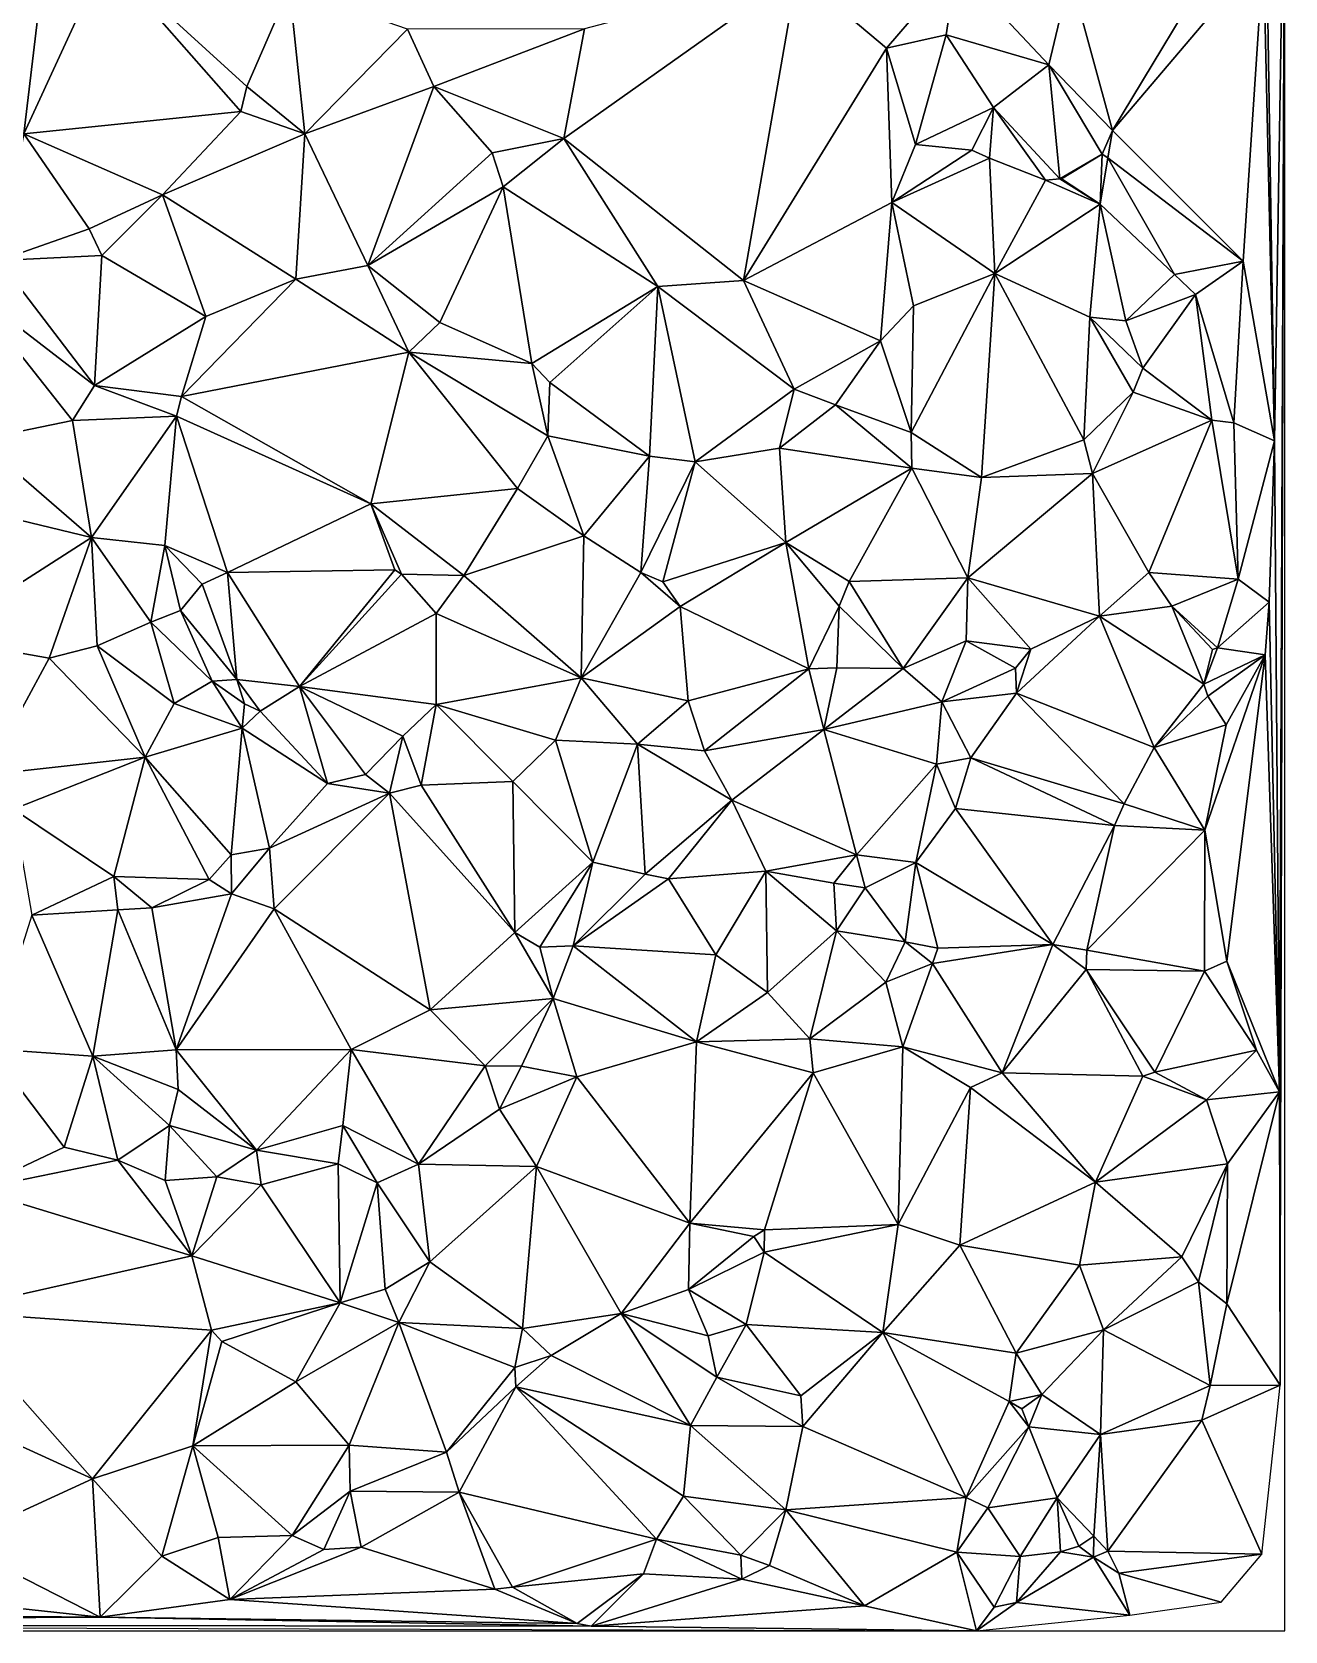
# Model space of a CAD drawing. Header units: metres. Extents: x -15 to 15.3, y -15 to 15.
# Drawn here: x 5.05 to 15, y -15 to -2.3 of the extents above; entities that cross this region are included whole.
import ezdxf

# ---------------------------------------------------------------- set-up
doc = ezdxf.new("R2010")
doc.units = ezdxf.units.M
doc.layers.add('STREET_MESH', color=7, linetype='Continuous')
doc.layers.add('WATER_LINE', color=5, linetype='Continuous')

msp = doc.modelspace()

# ---------------------------------------------------------------- linework, layer by layer
at = {"layer": 'STREET_MESH'}
for points in [[(14.852, -1.521), (14.915, -5.547), (14.998, -0.461)], [(14.915, -5.547), (14.955, -10.716), (14.998, -0.461)], [(14.955, -10.716), (14.96, -13.048), (14.998, -0.461)], [(14.852, -1.521), (14.828, -1.67), (14.915, -5.547)], [(14.505, -1.629), (13.291, -1.849), (13.629, -3.084)], [(14.828, -1.67), (14.505, -1.629), (13.629, -3.084)], [(5.155, -1.663), (4.221, -1.747), (4.506, -2.613)], [(4.982, -3.108), (5.155, -1.663), (4.506, -2.613)], [(5.155, -1.663), (4.982, -3.108), (5.629, -1.705)], [(4.982, -3.108), (6.706, -2.933), (5.629, -1.705)], [(5.629, -1.705), (6.753, -2.734), (7.093, -1.953)], [(5.629, -1.705), (6.706, -2.933), (6.753, -2.734)], [(14.828, -1.67), (13.629, -3.084), (14.665, -4.121)], [(14.828, -1.67), (14.665, -4.121), (14.915, -5.547)], [(9.27, -3.145), (11.123, -1.83), (9.436, -2.274)], [(9.27, -3.145), (10.697, -4.274), (11.123, -1.83)], [(10.697, -4.274), (11.834, -2.43), (11.123, -1.83)], [(11.834, -2.43), (12.388, -1.78), (11.123, -1.83)], [(12.388, -1.78), (11.834, -2.43), (12.307, -2.323)], [(13.123, -2.562), (12.388, -1.78), (12.307, -2.323)], [(12.388, -1.78), (13.123, -2.562), (13.291, -1.849)], [(13.291, -1.849), (13.123, -2.562), (13.629, -3.084)], [(6.753, -2.734), (7.215, -3.11), (7.093, -1.953)], [(7.215, -3.11), (8.029, -2.278), (7.093, -1.953)], [(8.238, -2.734), (8.029, -2.278), (7.215, -3.11)], [(8.029, -2.278), (8.238, -2.734), (9.436, -2.274)], [(8.238, -2.734), (9.27, -3.145), (9.436, -2.274)], [(11.834, -2.43), (12.064, -3.195), (12.307, -2.323)], [(12.064, -3.195), (12.684, -2.901), (12.307, -2.323)], [(12.684, -2.901), (13.123, -2.562), (12.307, -2.323)], [(11.875, -3.655), (11.834, -2.43), (10.697, -4.274)], [(12.064, -3.195), (11.834, -2.43), (11.875, -3.655)], [(12.684, -2.901), (13.21, -3.466), (13.123, -2.562)], [(13.123, -2.562), (13.546, -3.271), (13.629, -3.084)], [(13.21, -3.466), (13.546, -3.271), (13.123, -2.562)], [(6.753, -2.734), (6.706, -2.933), (7.215, -3.11)], [(7.714, -4.156), (8.238, -2.734), (7.215, -3.11)], [(8.701, -3.26), (8.238, -2.734), (7.714, -4.156)], [(8.238, -2.734), (8.701, -3.26), (9.27, -3.145)], [(12.684, -2.901), (12.064, -3.195), (12.511, -3.238)], [(12.652, -3.303), (12.684, -2.901), (12.511, -3.238)], [(12.684, -2.901), (12.652, -3.303), (13.096, -3.477)], [(13.21, -3.466), (12.684, -2.901), (13.096, -3.477)], [(6.706, -2.933), (4.982, -3.108), (6.084, -3.593)], [(7.215, -3.11), (6.706, -2.933), (6.084, -3.593)], [(4.982, -3.108), (4.785, -4.114), (5.501, -3.864)], [(4.982, -3.108), (5.501, -3.864), (6.084, -3.593)], [(7.143, -4.263), (7.215, -3.11), (6.084, -3.593)], [(7.143, -4.263), (7.714, -4.156), (7.215, -3.11)], [(8.701, -3.26), (8.789, -3.529), (9.27, -3.145)], [(8.789, -3.529), (10.018, -4.321), (9.27, -3.145)], [(10.018, -4.321), (10.697, -4.274), (9.27, -3.145)], [(13.546, -3.271), (13.592, -3.299), (13.629, -3.084)], [(13.629, -3.084), (13.592, -3.299), (14.665, -4.121)], [(8.789, -3.529), (8.701, -3.26), (7.714, -4.156)], [(12.064, -3.195), (11.875, -3.655), (12.511, -3.238)], [(11.875, -3.655), (12.652, -3.303), (12.511, -3.238)], [(13.21, -3.466), (13.223, -3.467), (13.546, -3.271)], [(13.546, -3.271), (13.223, -3.467), (13.531, -3.668)], [(13.592, -3.299), (13.546, -3.271), (13.531, -3.668)], [(14.121, -4.226), (13.592, -3.299), (13.531, -3.668)], [(13.592, -3.299), (14.121, -4.226), (14.665, -4.121)], [(12.652, -3.303), (11.875, -3.655), (12.694, -4.219)], [(12.652, -3.303), (12.694, -4.219), (13.096, -3.477)], [(8.789, -3.529), (7.714, -4.156), (8.286, -4.607)], [(9.016, -4.934), (8.789, -3.529), (8.286, -4.607)], [(10.018, -4.321), (8.789, -3.529), (9.016, -4.934)], [(13.096, -3.477), (12.694, -4.219), (13.531, -3.668)], [(13.21, -3.466), (13.096, -3.477), (13.531, -3.668)], [(13.223, -3.467), (13.21, -3.466), (13.531, -3.668)], [(5.501, -3.864), (5.603, -4.075), (6.084, -3.593)], [(6.084, -3.593), (5.603, -4.075), (6.428, -4.56)], [(7.143, -4.263), (6.084, -3.593), (6.428, -4.56)], [(11.787, -4.753), (11.875, -3.655), (10.697, -4.274)], [(12.048, -4.475), (11.875, -3.655), (11.787, -4.753)], [(11.875, -3.655), (12.048, -4.475), (12.694, -4.219)], [(12.694, -4.219), (13.448, -4.565), (13.531, -3.668)], [(13.448, -4.565), (13.734, -4.593), (13.531, -3.668)], [(13.734, -4.593), (14.121, -4.226), (13.531, -3.668)], [(5.501, -3.864), (4.785, -4.114), (5.603, -4.075)], [(5.545, -5.107), (4.785, -4.114), (4.534, -4.331)], [(4.785, -4.114), (5.545, -5.107), (5.603, -4.075)], [(5.603, -4.075), (5.545, -5.107), (6.428, -4.56)], [(7.714, -4.156), (7.143, -4.263), (8.04, -4.844)], [(7.714, -4.156), (8.04, -4.844), (8.286, -4.607)], [(14.121, -4.226), (14.286, -4.384), (14.665, -4.121)], [(14.286, -4.384), (14.592, -5.403), (14.665, -4.121)], [(14.665, -4.121), (14.592, -5.403), (14.915, -5.547)], [(6.235, -5.194), (7.143, -4.263), (6.428, -4.56)], [(7.143, -4.263), (6.235, -5.194), (8.04, -4.844)], [(10.018, -4.321), (11.1, -5.136), (10.697, -4.274)], [(11.1, -5.136), (11.787, -4.753), (10.697, -4.274)], [(12.589, -5.839), (12.694, -4.219), (12.028, -5.48)], [(12.694, -4.219), (12.048, -4.475), (12.028, -5.48)], [(12.694, -4.219), (12.589, -5.839), (13.401, -5.539)], [(13.448, -4.565), (12.694, -4.219), (13.401, -5.539)], [(13.734, -4.593), (14.286, -4.384), (14.121, -4.226)], [(4.534, -4.331), (4.622, -5.54), (5.369, -5.385)], [(5.545, -5.107), (4.534, -4.331), (5.369, -5.385)], [(10.018, -4.321), (9.016, -4.934), (9.161, -5.085)], [(9.95, -5.669), (10.018, -4.321), (9.161, -5.085)], [(10.018, -4.321), (9.95, -5.669), (10.313, -5.714)], [(11.1, -5.136), (10.018, -4.321), (10.313, -5.714)], [(14.286, -4.384), (13.734, -4.593), (13.87, -4.969)], [(14.286, -4.384), (13.87, -4.969), (14.417, -5.382)], [(14.592, -5.403), (14.286, -4.384), (14.417, -5.382)], [(5.545, -5.107), (6.235, -5.194), (6.428, -4.56)], [(12.048, -4.475), (11.787, -4.753), (12.028, -5.48)], [(13.792, -5.161), (13.448, -4.565), (13.401, -5.539)], [(13.448, -4.565), (13.792, -5.161), (13.87, -4.969)], [(13.734, -4.593), (13.448, -4.565), (13.87, -4.969)], [(8.04, -4.844), (9.016, -4.934), (8.286, -4.607)], [(11.1, -5.136), (11.429, -5.261), (11.787, -4.753)], [(11.787, -4.753), (11.429, -5.261), (12.028, -5.48)], [(8.04, -4.844), (6.235, -5.194), (7.739, -6.048)], [(8.903, -5.926), (8.04, -4.844), (7.739, -6.048)], [(9.144, -5.507), (9.016, -4.934), (8.04, -4.844)], [(8.903, -5.926), (9.144, -5.507), (8.04, -4.844)], [(9.016, -4.934), (9.144, -5.507), (9.161, -5.085)], [(13.87, -4.969), (13.792, -5.161), (14.417, -5.382)], [(5.545, -5.107), (5.369, -5.385), (6.196, -5.352)], [(6.235, -5.194), (5.545, -5.107), (6.196, -5.352)], [(6.235, -5.194), (6.196, -5.352), (7.739, -6.048)], [(9.144, -5.507), (9.95, -5.669), (9.161, -5.085)], [(10.984, -5.606), (11.1, -5.136), (10.313, -5.714)], [(11.1, -5.136), (10.984, -5.606), (11.429, -5.261)], [(13.469, -5.806), (13.792, -5.161), (13.401, -5.539)], [(13.792, -5.161), (13.469, -5.806), (14.417, -5.382)], [(11.429, -5.261), (10.984, -5.606), (12.034, -5.764)], [(11.429, -5.261), (12.034, -5.764), (12.028, -5.48)], [(5.369, -5.385), (4.622, -5.54), (5.519, -6.315)], [(6.196, -5.352), (5.369, -5.385), (5.519, -6.315)], [(6.102, -6.379), (6.196, -5.352), (5.519, -6.315)], [(6.102, -6.379), (6.599, -6.593), (6.196, -5.352)], [(6.196, -5.352), (6.599, -6.593), (7.739, -6.048)], [(13.469, -5.806), (13.917, -6.592), (14.417, -5.382)], [(14.417, -5.382), (13.917, -6.592), (14.626, -6.646)], [(14.592, -5.403), (14.417, -5.382), (14.626, -6.646)], [(14.592, -5.403), (14.626, -6.646), (14.915, -5.547)], [(4.622, -5.54), (4.214, -6.001), (5.519, -6.315)], [(8.903, -5.926), (9.431, -6.302), (9.144, -5.507)], [(9.431, -6.302), (9.95, -5.669), (9.144, -5.507)], [(12.034, -5.764), (12.589, -5.839), (12.028, -5.48)], [(12.589, -5.839), (13.469, -5.806), (13.401, -5.539)], [(14.626, -6.646), (14.872, -6.828), (14.915, -5.547)], [(14.915, -5.547), (14.872, -6.828), (14.955, -10.716)], [(9.95, -5.669), (9.431, -6.302), (9.883, -6.592)], [(10.313, -5.714), (9.95, -5.669), (9.883, -6.592)], [(10.056, -6.668), (10.313, -5.714), (9.883, -6.592)], [(10.313, -5.714), (10.056, -6.668), (11.033, -6.354)], [(10.984, -5.606), (10.313, -5.714), (11.033, -6.354)], [(12.034, -5.764), (10.984, -5.606), (11.033, -6.354)], [(11.536, -6.664), (12.034, -5.764), (11.033, -6.354)], [(12.034, -5.764), (11.536, -6.664), (12.478, -6.636)], [(12.589, -5.839), (12.034, -5.764), (12.478, -6.636)], [(13.524, -6.939), (13.469, -5.806), (12.478, -6.636)], [(13.469, -5.806), (12.589, -5.839), (12.478, -6.636)], [(13.524, -6.939), (13.917, -6.592), (13.469, -5.806)], [(8.903, -5.926), (7.739, -6.048), (8.476, -6.616)], [(9.431, -6.302), (8.903, -5.926), (8.476, -6.616)], [(4.214, -6.001), (4.276, -7.111), (5.519, -6.315)], [(7.739, -6.048), (6.599, -6.593), (7.93, -6.573)], [(7.983, -6.607), (7.739, -6.048), (7.93, -6.573)], [(7.739, -6.048), (7.983, -6.607), (8.476, -6.616)], [(4.276, -7.111), (5.185, -7.273), (5.519, -6.315)], [(5.185, -7.273), (5.565, -7.174), (5.519, -6.315)], [(5.565, -7.174), (5.992, -6.988), (5.519, -6.315)], [(5.992, -6.988), (6.102, -6.379), (5.519, -6.315)], [(9.409, -7.429), (9.431, -6.302), (8.476, -6.616)], [(9.431, -6.302), (9.409, -7.429), (9.883, -6.592)], [(5.992, -6.988), (6.227, -6.894), (6.102, -6.379)], [(6.102, -6.379), (6.4, -6.685), (6.599, -6.593)], [(6.227, -6.894), (6.4, -6.685), (6.102, -6.379)], [(10.056, -6.668), (10.196, -6.864), (11.033, -6.354)], [(11.033, -6.354), (10.196, -6.864), (11.217, -7.359)], [(11.458, -6.861), (11.033, -6.354), (11.217, -7.359)], [(11.458, -6.861), (11.536, -6.664), (11.033, -6.354)], [(6.599, -6.593), (6.4, -6.685), (6.675, -7.442)], [(6.599, -6.593), (7.173, -7.497), (7.93, -6.573)], [(7.173, -7.497), (6.599, -6.593), (6.675, -7.442)], [(7.173, -7.497), (7.983, -6.607), (7.93, -6.573)], [(9.883, -6.592), (9.409, -7.429), (10.196, -6.864)], [(10.056, -6.668), (9.883, -6.592), (10.196, -6.864)], [(14.099, -6.86), (13.917, -6.592), (13.524, -6.939)], [(13.917, -6.592), (14.099, -6.86), (14.626, -6.646)], [(6.4, -6.685), (6.227, -6.894), (6.675, -7.442)], [(7.983, -6.607), (7.173, -7.497), (8.258, -6.919)], [(7.983, -6.607), (8.258, -6.919), (8.476, -6.616)], [(8.258, -6.919), (9.409, -7.429), (8.476, -6.616)], [(11.458, -6.861), (11.965, -7.356), (11.536, -6.664)], [(11.536, -6.664), (11.965, -7.356), (12.478, -6.636)], [(11.965, -7.356), (12.466, -7.136), (12.478, -6.636)], [(12.466, -7.136), (12.979, -7.202), (12.478, -6.636)], [(12.979, -7.202), (13.524, -6.939), (12.478, -6.636)], [(14.099, -6.86), (14.463, -7.191), (14.626, -6.646)], [(14.463, -7.191), (14.872, -6.828), (14.626, -6.646)], [(14.872, -6.828), (14.463, -7.191), (14.841, -7.248)], [(14.872, -6.828), (14.841, -7.248), (14.955, -10.716)], [(5.992, -6.988), (6.478, -7.455), (6.227, -6.894)], [(6.227, -6.894), (6.478, -7.455), (6.675, -7.442)], [(7.173, -7.497), (8.257, -7.642), (8.258, -6.919)], [(8.257, -7.642), (9.409, -7.429), (8.258, -6.919)], [(9.409, -7.429), (10.257, -7.612), (10.196, -6.864)], [(10.196, -6.864), (10.257, -7.612), (11.217, -7.359)], [(11.438, -7.349), (11.458, -6.861), (11.217, -7.359)], [(11.438, -7.349), (11.965, -7.356), (11.458, -6.861)], [(12.866, -7.551), (13.959, -7.983), (13.524, -6.939)], [(12.979, -7.202), (12.866, -7.551), (13.524, -6.939)], [(14.353, -7.479), (14.099, -6.86), (13.524, -6.939)], [(13.959, -7.983), (14.353, -7.479), (13.524, -6.939)], [(14.423, -7.205), (14.099, -6.86), (14.353, -7.479)], [(14.463, -7.191), (14.099, -6.86), (14.423, -7.205)], [(5.185, -7.273), (4.276, -7.111), (4.68, -8.199)], [(6.177, -7.632), (5.992, -6.988), (5.565, -7.174)], [(6.478, -7.455), (5.992, -6.988), (6.177, -7.632)], [(5.185, -7.273), (5.946, -8.06), (5.565, -7.174)], [(5.946, -8.06), (6.177, -7.632), (5.565, -7.174)], [(11.965, -7.356), (12.273, -7.619), (12.466, -7.136)], [(12.273, -7.619), (12.859, -7.352), (12.466, -7.136)], [(12.859, -7.352), (12.979, -7.202), (12.466, -7.136)], [(12.979, -7.202), (12.859, -7.352), (12.866, -7.551)], [(14.463, -7.191), (14.353, -7.479), (14.841, -7.248)], [(14.463, -7.191), (14.423, -7.205), (14.353, -7.479)], [(5.946, -8.06), (5.185, -7.273), (4.68, -8.199)], [(10.257, -7.612), (10.387, -8.009), (11.217, -7.359)], [(10.387, -8.009), (11.336, -7.839), (11.217, -7.359)], [(11.336, -7.839), (11.438, -7.349), (11.217, -7.359)], [(11.965, -7.356), (11.438, -7.349), (11.336, -7.839)], [(12.273, -7.619), (11.965, -7.356), (11.336, -7.839)], [(12.859, -7.352), (12.273, -7.619), (12.866, -7.551)], [(14.353, -7.479), (14.385, -7.575), (14.841, -7.248)], [(14.361, -8.638), (14.535, -9.68), (14.841, -7.248)], [(14.53, -7.803), (14.361, -8.638), (14.841, -7.248)], [(14.385, -7.575), (14.53, -7.803), (14.841, -7.248)], [(14.841, -7.248), (14.535, -9.68), (14.955, -10.716)], [(6.716, -7.83), (6.478, -7.455), (6.177, -7.632)], [(6.478, -7.455), (6.734, -7.636), (6.675, -7.442)], [(6.734, -7.636), (6.478, -7.455), (6.716, -7.83)], [(6.859, -7.693), (7.173, -7.497), (6.675, -7.442)], [(6.734, -7.636), (6.859, -7.693), (6.675, -7.442)], [(9.409, -7.429), (8.257, -7.642), (9.204, -7.925)], [(9.857, -7.955), (9.409, -7.429), (9.204, -7.925)], [(9.857, -7.955), (10.257, -7.612), (9.409, -7.429)], [(13.959, -7.983), (14.385, -7.575), (14.353, -7.479)], [(6.859, -7.693), (7.393, -8.269), (7.173, -7.497)], [(7.173, -7.497), (7.992, -7.892), (8.257, -7.642)], [(7.696, -8.196), (7.992, -7.892), (7.173, -7.497)], [(7.393, -8.269), (7.696, -8.196), (7.173, -7.497)], [(10.387, -8.009), (10.257, -7.612), (9.857, -7.955)], [(12.866, -7.551), (12.273, -7.619), (12.504, -8.065)], [(13.722, -8.431), (12.866, -7.551), (12.504, -8.065)], [(13.959, -7.983), (12.866, -7.551), (13.722, -8.431)], [(14.53, -7.803), (14.385, -7.575), (13.959, -7.983)], [(6.716, -7.83), (6.177, -7.632), (5.946, -8.06)], [(6.859, -7.693), (6.734, -7.636), (6.716, -7.83)], [(7.393, -8.269), (6.859, -7.693), (6.716, -7.83)], [(7.992, -7.892), (8.137, -8.282), (8.257, -7.642)], [(8.137, -8.282), (8.865, -8.252), (8.257, -7.642)], [(8.257, -7.642), (8.865, -8.252), (9.204, -7.925)], [(12.23, -8.116), (12.273, -7.619), (11.336, -7.839)], [(12.273, -7.619), (12.23, -8.116), (12.504, -8.065)], [(6.63, -8.834), (6.716, -7.83), (5.946, -8.06)], [(6.716, -7.83), (6.63, -8.834), (6.933, -8.781)], [(7.393, -8.269), (6.716, -7.83), (6.933, -8.781)], [(10.387, -8.009), (10.606, -8.402), (11.336, -7.839)], [(11.336, -7.839), (10.606, -8.402), (11.594, -8.835)], [(12.23, -8.116), (11.336, -7.839), (11.594, -8.835)], [(14.53, -7.803), (13.959, -7.983), (14.361, -8.638)], [(7.992, -7.892), (7.696, -8.196), (7.886, -8.345)], [(8.137, -8.282), (7.992, -7.892), (7.886, -8.345)], [(8.865, -8.252), (9.501, -8.894), (9.204, -7.925)], [(9.501, -8.894), (9.857, -7.955), (9.204, -7.925)], [(9.918, -8.988), (9.857, -7.955), (9.501, -8.894)], [(9.857, -7.955), (9.918, -8.988), (10.606, -8.402)], [(10.387, -8.009), (9.857, -7.955), (10.606, -8.402)], [(13.959, -7.983), (13.722, -8.431), (14.361, -8.638)], [(4.901, -8.473), (5.946, -8.06), (4.68, -8.199)], [(5.946, -8.06), (4.901, -8.473), (5.697, -9.008)], [(6.455, -9.031), (5.946, -8.06), (5.697, -9.008)], [(6.455, -9.031), (6.63, -8.834), (5.946, -8.06)], [(12.067, -8.895), (12.23, -8.116), (11.594, -8.835)], [(12.23, -8.116), (12.067, -8.895), (12.382, -8.468)], [(12.23, -8.116), (12.382, -8.468), (12.504, -8.065)], [(12.504, -8.065), (12.382, -8.468), (13.643, -8.602)], [(13.722, -8.431), (12.504, -8.065), (13.643, -8.602)], [(7.696, -8.196), (7.393, -8.269), (7.886, -8.345)], [(8.865, -8.252), (8.137, -8.282), (8.881, -9.452)], [(9.501, -8.894), (8.865, -8.252), (8.881, -9.452)], [(7.886, -8.345), (7.393, -8.269), (6.933, -8.781)], [(6.971, -9.263), (7.886, -8.345), (6.933, -8.781)], [(6.971, -9.263), (8.21, -10.067), (7.886, -8.345)], [(8.137, -8.282), (7.886, -8.345), (8.881, -9.452)], [(7.886, -8.345), (8.21, -10.067), (8.881, -9.452)], [(4.901, -8.473), (5.045, -9.315), (5.697, -9.008)], [(10.606, -8.402), (9.918, -8.988), (10.101, -9.026)], [(10.876, -8.965), (10.606, -8.402), (10.101, -9.026)], [(10.606, -8.402), (10.876, -8.965), (11.594, -8.835)], [(12.067, -8.895), (13.155, -9.547), (12.382, -8.468)], [(12.382, -8.468), (13.155, -9.547), (13.643, -8.602)], [(14.361, -8.638), (13.722, -8.431), (13.643, -8.602)], [(13.155, -9.547), (13.424, -9.593), (13.643, -8.602)], [(13.424, -9.593), (14.361, -8.638), (13.643, -8.602)], [(13.424, -9.593), (14.358, -9.76), (14.361, -8.638)], [(14.358, -9.76), (14.535, -9.68), (14.361, -8.638)], [(6.63, -8.834), (6.455, -9.031), (6.633, -9.146)], [(6.63, -8.834), (6.633, -9.146), (6.933, -8.781)], [(6.633, -9.146), (6.971, -9.263), (6.933, -8.781)], [(10.876, -8.965), (11.414, -9.061), (11.594, -8.835)], [(11.414, -9.061), (11.665, -9.097), (11.594, -8.835)], [(11.665, -9.097), (12.067, -8.895), (11.594, -8.835)], [(5.045, -9.315), (5.729, -9.271), (5.697, -9.008)], [(5.729, -9.271), (5.999, -9.255), (5.697, -9.008)], [(5.999, -9.255), (6.455, -9.031), (5.697, -9.008)], [(9.081, -9.568), (9.501, -8.894), (8.881, -9.452)], [(9.081, -9.568), (9.345, -9.558), (9.501, -8.894)], [(9.345, -9.558), (9.918, -8.988), (9.501, -8.894)], [(9.918, -8.988), (9.345, -9.558), (10.101, -9.026)], [(10.479, -9.628), (10.876, -8.965), (10.101, -9.026)], [(10.876, -8.965), (10.479, -9.628), (10.889, -9.929)], [(11.437, -9.438), (10.876, -8.965), (10.889, -9.929)], [(11.437, -9.438), (11.414, -9.061), (10.876, -8.965)], [(11.665, -9.097), (11.982, -9.527), (12.067, -8.895)], [(12.067, -8.895), (11.982, -9.527), (12.241, -9.577)], [(13.155, -9.547), (12.067, -8.895), (12.241, -9.577)], [(6.455, -9.031), (5.999, -9.255), (6.633, -9.146)], [(9.345, -9.558), (10.479, -9.628), (10.101, -9.026)], [(11.665, -9.097), (11.414, -9.061), (11.437, -9.438)], [(11.982, -9.527), (11.665, -9.097), (11.437, -9.438)], [(5.999, -9.255), (5.729, -9.271), (6.191, -10.385)], [(6.633, -9.146), (5.999, -9.255), (6.191, -10.385)], [(6.971, -9.263), (6.633, -9.146), (6.191, -10.385)], [(7.582, -10.38), (6.971, -9.263), (6.191, -10.385)], [(7.582, -10.38), (8.21, -10.067), (6.971, -9.263)], [(5.531, -10.433), (5.045, -9.315), (4.71, -10.376)], [(5.729, -9.271), (5.045, -9.315), (5.531, -10.433)], [(5.729, -9.271), (5.531, -10.433), (6.191, -10.385)], [(8.21, -10.067), (9.185, -9.975), (8.881, -9.452)], [(9.185, -9.975), (9.081, -9.568), (8.881, -9.452)], [(11.224, -10.297), (11.437, -9.438), (10.889, -9.929)], [(11.224, -10.297), (11.827, -9.845), (11.437, -9.438)], [(11.827, -9.845), (11.982, -9.527), (11.437, -9.438)], [(9.345, -9.558), (9.081, -9.568), (9.185, -9.975)], [(10.325, -10.319), (9.345, -9.558), (9.185, -9.975)], [(10.479, -9.628), (9.345, -9.558), (10.325, -10.319)], [(10.479, -9.628), (10.325, -10.319), (10.889, -9.929)], [(11.982, -9.527), (11.827, -9.845), (12.2, -9.698)], [(11.982, -9.527), (12.2, -9.698), (12.241, -9.577)], [(12.2, -9.698), (13.155, -9.547), (12.241, -9.577)], [(13.155, -9.547), (12.2, -9.698), (12.751, -10.567)], [(13.418, -9.745), (13.155, -9.547), (12.751, -10.567)], [(13.424, -9.593), (13.155, -9.547), (13.418, -9.745)], [(14.358, -9.76), (13.424, -9.593), (13.418, -9.745)], [(12.2, -9.698), (11.827, -9.845), (11.964, -10.361)], [(12.2, -9.698), (11.964, -10.361), (12.751, -10.567)], [(13.868, -10.594), (13.418, -9.745), (12.751, -10.567)], [(13.868, -10.594), (13.965, -10.562), (13.418, -9.745)], [(13.965, -10.562), (14.358, -9.76), (13.418, -9.745)], [(14.358, -9.76), (13.965, -10.562), (14.772, -10.386)], [(14.535, -9.68), (14.358, -9.76), (14.772, -10.386)], [(14.955, -10.716), (14.535, -9.68), (14.772, -10.386)], [(11.827, -9.845), (11.224, -10.297), (11.964, -10.361)], [(8.21, -10.067), (8.646, -10.512), (9.185, -9.975)], [(8.646, -10.512), (8.935, -10.514), (9.185, -9.975)], [(9.185, -9.975), (8.935, -10.514), (9.373, -10.598)], [(10.325, -10.319), (9.185, -9.975), (9.373, -10.598)], [(10.325, -10.319), (11.224, -10.297), (10.889, -9.929)], [(7.582, -10.38), (8.646, -10.512), (8.21, -10.067)], [(4.592, -11.492), (5.302, -11.156), (4.71, -10.376)], [(5.302, -11.156), (5.531, -10.433), (4.71, -10.376)], [(5.531, -10.433), (6.209, -10.699), (6.191, -10.385)], [(6.83, -11.181), (7.582, -10.38), (6.191, -10.385)], [(6.209, -10.699), (6.83, -11.181), (6.191, -10.385)], [(7.582, -10.38), (6.83, -11.181), (7.517, -10.985)], [(8.118, -11.292), (7.582, -10.38), (7.517, -10.985)], [(8.646, -10.512), (7.582, -10.38), (8.118, -11.292)], [(10.271, -11.761), (10.325, -10.319), (9.373, -10.598)], [(10.325, -10.319), (10.271, -11.761), (11.25, -10.566)], [(11.224, -10.297), (10.325, -10.319), (11.25, -10.566)], [(11.964, -10.361), (11.224, -10.297), (11.25, -10.566)], [(11.925, -11.772), (11.964, -10.361), (11.25, -10.566)], [(11.925, -11.772), (12.501, -10.684), (11.964, -10.361)], [(11.964, -10.361), (12.501, -10.684), (12.751, -10.567)], [(13.965, -10.562), (14.375, -10.78), (14.772, -10.386)], [(14.375, -10.78), (14.955, -10.716), (14.772, -10.386)], [(5.302, -11.156), (5.728, -11.259), (5.531, -10.433)], [(5.728, -11.259), (6.139, -10.985), (5.531, -10.433)], [(6.139, -10.985), (6.209, -10.699), (5.531, -10.433)], [(8.646, -10.512), (8.118, -11.292), (8.761, -10.854)], [(8.935, -10.514), (8.646, -10.512), (8.761, -10.854)], [(8.935, -10.514), (8.761, -10.854), (9.373, -10.598)], [(8.761, -10.854), (9.054, -11.311), (9.373, -10.598)], [(9.054, -11.311), (10.271, -11.761), (9.373, -10.598)], [(10.271, -11.761), (10.864, -11.813), (11.25, -10.566)], [(10.864, -11.813), (11.925, -11.772), (11.25, -10.566)], [(12.501, -10.684), (13.492, -11.434), (12.751, -10.567)], [(13.492, -11.434), (13.868, -10.594), (12.751, -10.567)], [(14.375, -10.78), (13.868, -10.594), (13.492, -11.434)], [(14.375, -10.78), (13.965, -10.562), (13.868, -10.594)], [(6.209, -10.699), (6.139, -10.985), (6.83, -11.181)], [(12.417, -11.936), (12.501, -10.684), (11.925, -11.772)], [(12.501, -10.684), (12.417, -11.936), (13.492, -11.434)], [(14.541, -11.29), (14.375, -10.78), (13.492, -11.434)], [(14.375, -10.78), (14.541, -11.29), (14.955, -10.716)], [(14.955, -10.716), (14.536, -12.401), (14.96, -13.048)], [(14.541, -11.29), (14.536, -12.401), (14.955, -10.716)], [(8.761, -10.854), (8.118, -11.292), (9.054, -11.311)], [(6.139, -10.985), (5.728, -11.259), (6.105, -11.421)], [(6.516, -11.393), (6.139, -10.985), (6.105, -11.421)], [(6.83, -11.181), (6.139, -10.985), (6.516, -11.393)], [(6.83, -11.181), (7.479, -11.29), (7.517, -10.985)], [(7.479, -11.29), (7.789, -11.441), (7.517, -10.985)], [(7.789, -11.441), (8.118, -11.292), (7.517, -10.985)], [(5.728, -11.259), (5.302, -11.156), (4.592, -11.492)], [(5.728, -11.259), (4.592, -11.492), (6.317, -12.02)], [(6.105, -11.421), (5.728, -11.259), (6.317, -12.02)], [(6.83, -11.181), (6.516, -11.393), (6.867, -11.457)], [(7.479, -11.29), (6.83, -11.181), (6.867, -11.457)], [(7.479, -11.29), (6.867, -11.457), (7.496, -12.392)], [(7.789, -11.441), (7.479, -11.29), (7.496, -12.392)], [(8.118, -11.292), (7.789, -11.441), (8.208, -12.068)], [(9.054, -11.311), (8.118, -11.292), (8.208, -12.068)], [(14.178, -12.027), (14.541, -11.29), (13.492, -11.434)], [(14.541, -11.29), (14.178, -12.027), (14.311, -12.225)], [(14.536, -12.401), (14.541, -11.29), (14.311, -12.225)], [(6.516, -11.393), (6.105, -11.421), (6.317, -12.02)], [(6.867, -11.457), (6.516, -11.393), (6.317, -12.02)], [(8.943, -12.596), (9.054, -11.311), (8.208, -12.068)], [(9.054, -11.311), (8.943, -12.596), (9.725, -12.478)], [(10.271, -11.761), (9.054, -11.311), (9.725, -12.478)], [(4.592, -11.492), (4.353, -12.461), (6.317, -12.02)], [(7.496, -12.392), (6.867, -11.457), (6.317, -12.02)], [(7.851, -12.284), (7.789, -11.441), (7.496, -12.392)], [(7.789, -11.441), (7.851, -12.284), (8.208, -12.068)], [(12.417, -11.936), (13.366, -12.093), (13.492, -11.434)], [(13.366, -12.093), (14.178, -12.027), (13.492, -11.434)], [(10.262, -12.287), (10.271, -11.761), (9.725, -12.478)], [(10.262, -12.287), (10.779, -11.865), (10.271, -11.761)], [(10.779, -11.865), (10.864, -11.813), (10.271, -11.761)], [(11.925, -11.772), (10.864, -11.813), (10.862, -11.99)], [(11.804, -12.628), (11.925, -11.772), (10.862, -11.99)], [(11.804, -12.628), (12.417, -11.936), (11.925, -11.772)], [(10.779, -11.865), (10.262, -12.287), (10.862, -11.99)], [(10.864, -11.813), (10.779, -11.865), (10.862, -11.99)], [(12.417, -11.936), (11.804, -12.628), (12.863, -12.792)], [(13.366, -12.093), (12.417, -11.936), (12.863, -12.792)], [(4.353, -12.461), (6.472, -12.611), (6.317, -12.02)], [(6.472, -12.611), (7.496, -12.392), (6.317, -12.02)], [(10.262, -12.287), (10.718, -12.566), (10.862, -11.99)], [(10.718, -12.566), (11.804, -12.628), (10.862, -11.99)], [(14.178, -12.027), (13.366, -12.093), (13.558, -12.608)], [(14.311, -12.225), (14.178, -12.027), (13.558, -12.608)], [(7.851, -12.284), (7.961, -12.55), (8.208, -12.068)], [(7.961, -12.55), (8.943, -12.596), (8.208, -12.068)], [(13.366, -12.093), (12.863, -12.792), (13.558, -12.608)], [(7.961, -12.55), (7.851, -12.284), (7.496, -12.392)], [(10.416, -12.656), (10.262, -12.287), (9.725, -12.478)], [(10.416, -12.656), (10.718, -12.566), (10.262, -12.287)], [(14.405, -13.05), (14.311, -12.225), (13.558, -12.608)], [(14.405, -13.05), (14.536, -12.401), (14.311, -12.225)], [(6.472, -12.611), (6.555, -12.701), (7.496, -12.392)], [(7.496, -12.392), (6.555, -12.701), (7.143, -13.021)], [(7.961, -12.55), (7.496, -12.392), (7.143, -13.021)], [(14.536, -12.401), (14.405, -13.05), (14.96, -13.048)], [(4.096, -13.138), (5.528, -13.791), (4.353, -12.461)], [(5.528, -13.791), (6.472, -12.611), (4.353, -12.461)], [(7.565, -13.522), (7.961, -12.55), (7.143, -13.021)], [(7.565, -13.522), (8.339, -13.579), (7.961, -12.55)], [(7.961, -12.55), (8.882, -12.907), (8.943, -12.596)], [(7.961, -12.55), (8.339, -13.579), (8.882, -12.907)], [(8.943, -12.596), (9.171, -12.812), (9.725, -12.478)], [(9.171, -12.812), (10.278, -13.366), (9.725, -12.478)], [(10.485, -12.984), (10.416, -12.656), (9.725, -12.478)], [(10.278, -13.366), (10.485, -12.984), (9.725, -12.478)], [(10.416, -12.656), (10.485, -12.984), (10.718, -12.566)], [(10.485, -12.984), (11.152, -13.131), (10.718, -12.566)], [(11.152, -13.131), (11.804, -12.628), (10.718, -12.566)], [(6.325, -13.528), (6.472, -12.611), (5.528, -13.791)], [(6.325, -13.528), (6.555, -12.701), (6.472, -12.611)], [(8.882, -12.907), (9.171, -12.812), (8.943, -12.596)], [(11.152, -13.131), (11.168, -13.374), (11.804, -12.628)], [(11.804, -12.628), (11.168, -13.374), (12.466, -13.938)], [(12.863, -12.792), (11.804, -12.628), (12.808, -13.176)], [(11.804, -12.628), (12.466, -13.938), (12.808, -13.176)], [(12.863, -12.792), (13.067, -13.121), (13.558, -12.608)], [(13.067, -13.121), (13.534, -13.439), (13.558, -12.608)], [(13.534, -13.439), (14.405, -13.05), (13.558, -12.608)], [(6.555, -12.701), (6.325, -13.528), (7.143, -13.021)], [(9.171, -12.812), (8.882, -12.907), (8.891, -13.06)], [(10.278, -13.366), (9.171, -12.812), (8.891, -13.06)], [(13.067, -13.121), (12.863, -12.792), (12.808, -13.176)], [(8.882, -12.907), (8.339, -13.579), (8.891, -13.06)], [(6.325, -13.528), (7.565, -13.522), (7.143, -13.021)], [(8.339, -13.579), (8.439, -13.897), (8.891, -13.06)], [(8.891, -13.06), (8.439, -13.897), (10.006, -14.269)], [(8.891, -13.06), (10.006, -14.269), (10.22, -13.927)], [(10.278, -13.366), (8.891, -13.06), (10.22, -13.927)], [(10.278, -13.366), (11.168, -13.374), (10.485, -12.984)], [(11.168, -13.374), (11.152, -13.131), (10.485, -12.984)], [(14.405, -13.05), (13.534, -13.439), (14.337, -13.326)], [(14.96, -13.048), (14.337, -13.326), (14.813, -14.389)], [(14.405, -13.05), (14.337, -13.326), (14.96, -13.048)], [(4.096, -13.138), (4.426, -14.296), (5.528, -13.791)], [(12.466, -13.938), (12.963, -13.378), (12.808, -13.176)], [(13.067, -13.121), (12.808, -13.176), (12.908, -13.236)], [(12.808, -13.176), (12.963, -13.378), (12.908, -13.236)], [(12.963, -13.378), (13.067, -13.121), (12.908, -13.236)], [(13.067, -13.121), (12.963, -13.378), (13.534, -13.439)], [(14.337, -13.326), (13.534, -13.439), (13.59, -14.366)], [(14.337, -13.326), (13.59, -14.366), (14.813, -14.389)], [(11.033, -14.037), (10.278, -13.366), (10.22, -13.927)], [(11.168, -13.374), (10.278, -13.366), (11.033, -14.037)], [(11.168, -13.374), (11.033, -14.037), (12.466, -13.938)], [(12.963, -13.378), (12.466, -13.938), (12.637, -14.02)], [(13.188, -13.942), (12.963, -13.378), (12.637, -14.02)], [(12.963, -13.378), (13.188, -13.942), (13.534, -13.439)], [(13.534, -13.439), (13.188, -13.942), (13.479, -14.247)], [(13.59, -14.366), (13.534, -13.439), (13.479, -14.247)], [(6.325, -13.528), (5.528, -13.791), (6.079, -14.405)], [(6.527, -14.256), (6.325, -13.528), (6.079, -14.405)], [(6.325, -13.528), (7.114, -14.24), (7.565, -13.522)], [(7.114, -14.24), (6.325, -13.528), (6.527, -14.256)], [(7.114, -14.24), (7.575, -13.888), (7.565, -13.522)], [(7.575, -13.888), (8.339, -13.579), (7.565, -13.522)], [(8.339, -13.579), (7.575, -13.888), (8.439, -13.897)], [(5.528, -13.791), (4.426, -14.296), (5.588, -14.889)], [(5.528, -13.791), (5.588, -14.889), (6.079, -14.405)], [(7.365, -14.351), (7.575, -13.888), (7.114, -14.24)], [(7.575, -13.888), (7.365, -14.351), (7.661, -14.334)], [(7.575, -13.888), (7.661, -14.334), (8.439, -13.897)], [(8.439, -13.897), (7.661, -14.334), (8.724, -14.666)], [(8.439, -13.897), (8.724, -14.666), (8.863, -14.65)], [(10.006, -14.269), (8.439, -13.897), (8.863, -14.65)], [(10.006, -14.269), (10.677, -14.398), (10.22, -13.927)], [(10.677, -14.398), (11.033, -14.037), (10.22, -13.927)], [(11.033, -14.037), (12.392, -14.374), (12.466, -13.938)], [(12.466, -13.938), (12.392, -14.374), (12.637, -14.02)], [(13.188, -13.942), (12.637, -14.02), (12.894, -14.407)], [(13.216, -14.371), (13.188, -13.942), (12.894, -14.407)], [(13.188, -13.942), (13.36, -14.325), (13.479, -14.247)], [(13.216, -14.371), (13.36, -14.325), (13.188, -13.942)], [(11.033, -14.037), (10.677, -14.398), (10.905, -14.48)], [(11.033, -14.037), (10.905, -14.48), (11.659, -14.798)], [(12.392, -14.374), (11.033, -14.037), (11.659, -14.798)], [(12.637, -14.02), (12.392, -14.374), (12.894, -14.407)], [(5.588, -14.889), (4.426, -14.296), (3.499, -14.665)], [(6.618, -14.75), (6.527, -14.256), (6.079, -14.405)], [(7.114, -14.24), (6.527, -14.256), (6.618, -14.75)], [(7.365, -14.351), (7.114, -14.24), (6.618, -14.75)], [(7.661, -14.334), (6.618, -14.75), (8.724, -14.666)], [(7.661, -14.334), (7.365, -14.351), (6.618, -14.75)], [(9.904, -14.546), (10.006, -14.269), (8.863, -14.65)], [(9.904, -14.546), (10.685, -14.588), (10.006, -14.269)], [(10.685, -14.588), (10.677, -14.398), (10.006, -14.269)], [(13.36, -14.325), (13.216, -14.371), (13.478, -14.413)], [(13.36, -14.325), (13.478, -14.413), (13.479, -14.247)], [(13.478, -14.413), (13.59, -14.366), (13.479, -14.247)], [(5.588, -14.889), (6.618, -14.75), (6.079, -14.405)], [(10.905, -14.48), (10.677, -14.398), (10.685, -14.588)], [(12.392, -14.374), (11.659, -14.798), (12.548, -14.999)], [(12.689, -14.809), (12.392, -14.374), (12.548, -14.999)], [(12.392, -14.374), (12.689, -14.809), (12.894, -14.407)], [(12.894, -14.407), (12.689, -14.809), (12.866, -14.773)], [(13.478, -14.413), (13.216, -14.371), (12.866, -14.773)], [(13.216, -14.371), (12.894, -14.407), (12.866, -14.773)], [(13.478, -14.413), (12.866, -14.773), (13.767, -14.873)], [(13.478, -14.413), (13.678, -14.54), (13.59, -14.366)], [(13.678, -14.54), (13.478, -14.413), (13.767, -14.873)], [(13.59, -14.366), (13.678, -14.54), (14.813, -14.389)], [(13.678, -14.54), (14.49, -14.771), (14.813, -14.389)], [(9.376, -14.94), (9.904, -14.546), (8.863, -14.65)], [(9.904, -14.546), (9.376, -14.94), (9.488, -14.962)], [(10.685, -14.588), (9.904, -14.546), (9.488, -14.962)], [(11.659, -14.798), (10.685, -14.588), (9.488, -14.962)], [(11.659, -14.798), (10.905, -14.48), (10.685, -14.588)], [(13.678, -14.54), (13.767, -14.873), (14.49, -14.771)], [(1.603, -14.854), (5.588, -14.889), (3.499, -14.665)], [(8.724, -14.666), (6.618, -14.75), (9.376, -14.94)], [(8.724, -14.666), (9.376, -14.94), (8.863, -14.65)], [(5.588, -14.889), (1.603, -14.854), (-5.116, -14.944)], [(6.618, -14.75), (5.588, -14.889), (9.376, -14.94)], [(11.659, -14.798), (9.488, -14.962), (12.548, -14.999)], [(13.767, -14.873), (12.866, -14.773), (12.548, -14.999)], [(12.866, -14.773), (12.689, -14.809), (12.548, -14.999)], [(5.588, -14.889), (-5.116, -14.944), (9.488, -14.962)], [(9.488, -14.962), (-5.116, -14.944), (12.548, -14.999)], [(9.376, -14.94), (5.588, -14.889), (9.488, -14.962)]]:
    msp.add_3dface(points, dxfattribs=at)
at = {"layer": 'WATER_LINE'}
msp.add_3dface([(-14.978, -14.999, 0.05), (14.998, -14.999, 0.05), (14.998, 15, 0.05), (-14.978, 15, 0.05)], dxfattribs=at)

doc.saveas('drawing.dxf')
